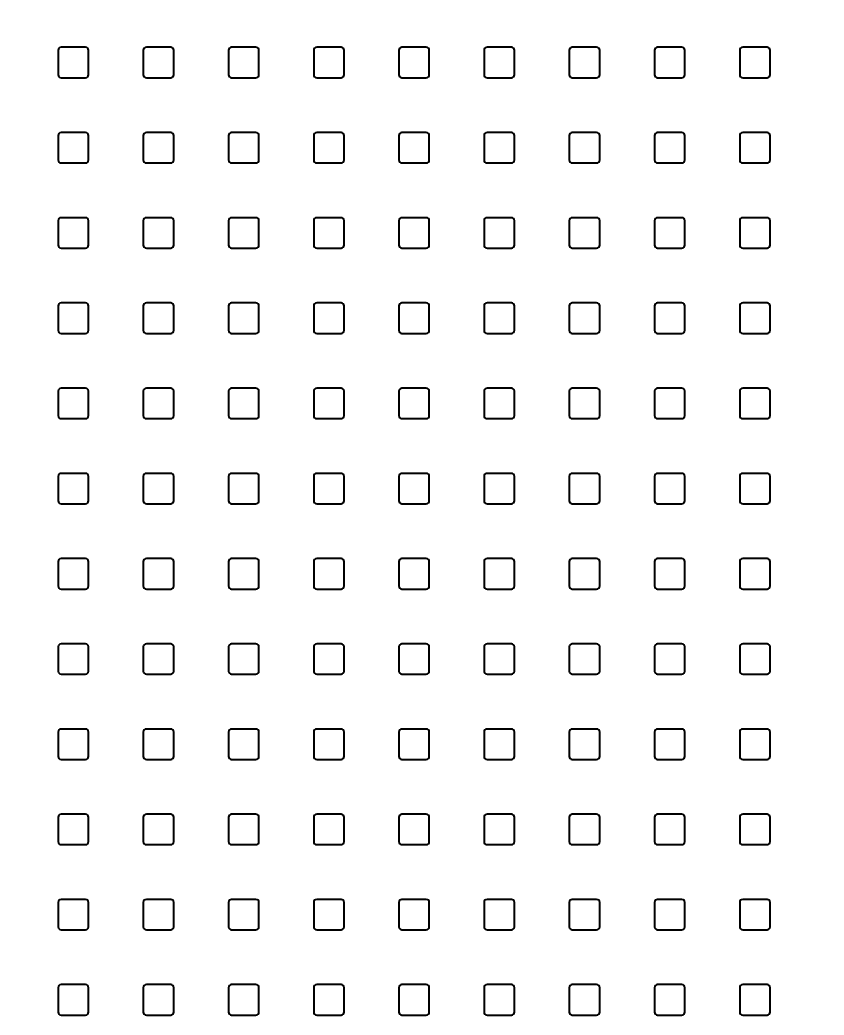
# Model space of a CAD drawing. Header units: millimetres. Extents: x -218071 to -203542, y 15363 to 51382.
# Drawn here: x -217693.41 to -217666.98, y 50566.78 to 50599.48 of the extents above; entities that cross this region are included whole.
import ezdxf

# ---------------------------------------------------------------- set-up
doc = ezdxf.new("R2010")
doc.units = ezdxf.units.MM
doc.header["$LTSCALE"] = 4
doc.layers.add('TPF-DIMENSIONS', color=3, linetype='Continuous')
doc.layers.add('TPF-EQUIPEMENT', color=7, linetype='Continuous')
doc.dimstyles.new('ISO-25', dxfattribs={"dimtxt": 2.5, "dimasz": 2, "dimexe": 1.25, "dimexo": 0.625, "dimtad": 1, "dimtxsty": 'Standard', "dimcen": -2.5, "dimclrt": 256, "dimadec": 0, "dimazin": 0, "dimtfac": 1, "dimtmove": 0, "dimatfit": 3, "dimfxl": 1, "dimarcsym": 0})

# ---------------------------------------------------------------- blocks, each defined once
blk = doc.blocks.new('*D679')
at = {"layer": 'Defpoints', "color": 0, "transparency": 16777216}
for p in [(-217865.951, 50663.318), (-217526.606, 50644.244), (-217865.951, 50576.031)]:
    blk.add_point(p, dxfattribs=at)
at = {"layer": 'TPF-DIMENSIONS', "color": 0, "lineweight": -2, "transparency": 16777216}
for p, q in [((-217865.951, 50576.656), (-217865.951, 50664.568)), ((-217526.606, 50644.869), (-217526.606, 50664.568)), ((-217528.606, 50663.318), (-217863.951, 50663.318))]:
    blk.add_line(p, q, dxfattribs=at)
at = {"layer": 'TPF-DIMENSIONS', "color": 0, "transparency": 16777216}
for points in [[(-217863.951, 50663.651), (-217863.951, 50662.984), (-217865.951, 50663.318)], [(-217528.606, 50663.651), (-217528.606, 50662.984), (-217526.606, 50663.318)]]:
    blk.add_solid(points, dxfattribs=at)
at = {"layer": 'TPF-DIMENSIONS', "transparency": 16777216, "insert": (-217696.279, 50665.193), "char_height": 2.5, "attachment_point": 5}
blk.add_mtext('339', dxfattribs=at)

msp = doc.modelspace()

# ---------------------------------------------------------------- linework, layer by layer
at = {"layer": 'TPF-EQUIPEMENT', "color": 7, "linetype": 'Continuous', "lineweight": 25, "transparency": 33554671}
for p, q in [((-217692.156, 50598.481), (-217692.156, 50597.681)), ((-217691.256, 50598.581), (-217692.056, 50598.581)), ((-217691.156, 50597.681), (-217691.156, 50598.481)), ((-217689.356, 50598.481), (-217689.356, 50597.681)), ((-217688.456, 50598.581), (-217689.256, 50598.581)), ((-217688.356, 50597.681), (-217688.356, 50598.481)), ((-217686.556, 50598.481), (-217686.556, 50597.681)), ((-217685.656, 50598.581), (-217686.456, 50598.581)), ((-217685.556, 50597.681), (-217685.556, 50598.481)), ((-217683.756, 50598.481), (-217683.756, 50597.681)), ((-217682.856, 50598.581), (-217683.656, 50598.581)), ((-217682.756, 50597.681), (-217682.756, 50598.481)), ((-217680.956, 50598.481), (-217680.956, 50597.681)), ((-217680.056, 50598.581), (-217680.856, 50598.581)), ((-217679.956, 50597.681), (-217679.956, 50598.481)), ((-217678.156, 50598.481), (-217678.156, 50597.681)), ((-217677.256, 50598.581), (-217678.056, 50598.581)), ((-217677.156, 50597.681), (-217677.156, 50598.481)), ((-217675.356, 50598.481), (-217675.356, 50597.681)), ((-217674.456, 50598.581), (-217675.256, 50598.581)), ((-217674.356, 50597.681), (-217674.356, 50598.481)), ((-217672.556, 50598.481), (-217672.556, 50597.681)), ((-217671.656, 50598.581), (-217672.456, 50598.581)), ((-217671.556, 50597.681), (-217671.556, 50598.481)), ((-217669.756, 50598.481), (-217669.756, 50597.681)), ((-217668.856, 50598.581), (-217669.656, 50598.581)), ((-217668.756, 50597.681), (-217668.756, 50598.481)), ((-217692.056, 50597.581), (-217691.256, 50597.581)), ((-217689.256, 50597.581), (-217688.456, 50597.581)), ((-217686.456, 50597.581), (-217685.656, 50597.581)), ((-217683.656, 50597.581), (-217682.856, 50597.581)), ((-217680.856, 50597.581), (-217680.056, 50597.581)), ((-217678.056, 50597.581), (-217677.256, 50597.581)), ((-217675.256, 50597.581), (-217674.456, 50597.581)), ((-217672.456, 50597.581), (-217671.656, 50597.581)), ((-217669.656, 50597.581), (-217668.856, 50597.581)), ((-217691.256, 50595.781), (-217692.056, 50595.781)), ((-217688.456, 50595.781), (-217689.256, 50595.781)), ((-217685.656, 50595.781), (-217686.456, 50595.781)), ((-217682.856, 50595.781), (-217683.656, 50595.781)), ((-217680.056, 50595.781), (-217680.856, 50595.781)), ((-217677.256, 50595.781), (-217678.056, 50595.781)), ((-217674.456, 50595.781), (-217675.256, 50595.781)), ((-217671.656, 50595.781), (-217672.456, 50595.781)), ((-217668.856, 50595.781), (-217669.656, 50595.781)), ((-217692.156, 50595.681), (-217692.156, 50594.881)), ((-217691.156, 50594.881), (-217691.156, 50595.681)), ((-217689.356, 50595.681), (-217689.356, 50594.881)), ((-217688.356, 50594.881), (-217688.356, 50595.681)), ((-217686.556, 50595.681), (-217686.556, 50594.881)), ((-217685.556, 50594.881), (-217685.556, 50595.681)), ((-217683.756, 50595.681), (-217683.756, 50594.881)), ((-217682.756, 50594.881), (-217682.756, 50595.681)), ((-217680.956, 50595.681), (-217680.956, 50594.881)), ((-217679.956, 50594.881), (-217679.956, 50595.681)), ((-217678.156, 50595.681), (-217678.156, 50594.881)), ((-217677.156, 50594.881), (-217677.156, 50595.681)), ((-217675.356, 50595.681), (-217675.356, 50594.881)), ((-217674.356, 50594.881), (-217674.356, 50595.681)), ((-217672.556, 50595.681), (-217672.556, 50594.881)), ((-217671.556, 50594.881), (-217671.556, 50595.681)), ((-217669.756, 50595.681), (-217669.756, 50594.881)), ((-217668.756, 50594.881), (-217668.756, 50595.681)), ((-217692.056, 50594.781), (-217691.256, 50594.781)), ((-217689.256, 50594.781), (-217688.456, 50594.781)), ((-217686.456, 50594.781), (-217685.656, 50594.781)), ((-217683.656, 50594.781), (-217682.856, 50594.781)), ((-217680.856, 50594.781), (-217680.056, 50594.781)), ((-217678.056, 50594.781), (-217677.256, 50594.781)), ((-217675.256, 50594.781), (-217674.456, 50594.781)), ((-217672.456, 50594.781), (-217671.656, 50594.781)), ((-217669.656, 50594.781), (-217668.856, 50594.781)), ((-217692.156, 50592.881), (-217692.156, 50592.081)), ((-217691.256, 50592.981), (-217692.056, 50592.981)), ((-217691.156, 50592.081), (-217691.156, 50592.881)), ((-217689.356, 50592.881), (-217689.356, 50592.081)), ((-217688.456, 50592.981), (-217689.256, 50592.981)), ((-217688.356, 50592.081), (-217688.356, 50592.881)), ((-217686.556, 50592.881), (-217686.556, 50592.081)), ((-217685.656, 50592.981), (-217686.456, 50592.981)), ((-217685.556, 50592.081), (-217685.556, 50592.881)), ((-217683.756, 50592.881), (-217683.756, 50592.081)), ((-217682.856, 50592.981), (-217683.656, 50592.981)), ((-217682.756, 50592.081), (-217682.756, 50592.881)), ((-217680.956, 50592.881), (-217680.956, 50592.081)), ((-217680.056, 50592.981), (-217680.856, 50592.981)), ((-217679.956, 50592.081), (-217679.956, 50592.881)), ((-217678.156, 50592.881), (-217678.156, 50592.081)), ((-217677.256, 50592.981), (-217678.056, 50592.981)), ((-217677.156, 50592.081), (-217677.156, 50592.881)), ((-217675.356, 50592.881), (-217675.356, 50592.081)), ((-217674.456, 50592.981), (-217675.256, 50592.981)), ((-217674.356, 50592.081), (-217674.356, 50592.881)), ((-217672.556, 50592.881), (-217672.556, 50592.081)), ((-217671.656, 50592.981), (-217672.456, 50592.981)), ((-217671.556, 50592.081), (-217671.556, 50592.881)), ((-217669.756, 50592.881), (-217669.756, 50592.081)), ((-217668.856, 50592.981), (-217669.656, 50592.981)), ((-217668.756, 50592.081), (-217668.756, 50592.881)), ((-217692.056, 50591.981), (-217691.256, 50591.981)), ((-217689.256, 50591.981), (-217688.456, 50591.981)), ((-217686.456, 50591.981), (-217685.656, 50591.981)), ((-217683.656, 50591.981), (-217682.856, 50591.981)), ((-217680.856, 50591.981), (-217680.056, 50591.981)), ((-217678.056, 50591.981), (-217677.256, 50591.981)), ((-217675.256, 50591.981), (-217674.456, 50591.981)), ((-217672.456, 50591.981), (-217671.656, 50591.981)), ((-217669.656, 50591.981), (-217668.856, 50591.981)), ((-217691.256, 50590.181), (-217692.056, 50590.181)), ((-217688.456, 50590.181), (-217689.256, 50590.181)), ((-217685.656, 50590.181), (-217686.456, 50590.181)), ((-217682.856, 50590.181), (-217683.656, 50590.181)), ((-217680.056, 50590.181), (-217680.856, 50590.181)), ((-217677.256, 50590.181), (-217678.056, 50590.181)), ((-217674.456, 50590.181), (-217675.256, 50590.181)), ((-217671.656, 50590.181), (-217672.456, 50590.181)), ((-217668.856, 50590.181), (-217669.656, 50590.181)), ((-217692.156, 50590.081), (-217692.156, 50589.281)), ((-217691.156, 50589.281), (-217691.156, 50590.081)), ((-217689.356, 50590.081), (-217689.356, 50589.281)), ((-217688.356, 50589.281), (-217688.356, 50590.081)), ((-217686.556, 50590.081), (-217686.556, 50589.281)), ((-217685.556, 50589.281), (-217685.556, 50590.081)), ((-217683.756, 50590.081), (-217683.756, 50589.281)), ((-217682.756, 50589.281), (-217682.756, 50590.081)), ((-217680.956, 50590.081), (-217680.956, 50589.281)), ((-217679.956, 50589.281), (-217679.956, 50590.081)), ((-217678.156, 50590.081), (-217678.156, 50589.281)), ((-217677.156, 50589.281), (-217677.156, 50590.081)), ((-217675.356, 50590.081), (-217675.356, 50589.281)), ((-217674.356, 50589.281), (-217674.356, 50590.081)), ((-217672.556, 50590.081), (-217672.556, 50589.281)), ((-217671.556, 50589.281), (-217671.556, 50590.081)), ((-217669.756, 50590.081), (-217669.756, 50589.281)), ((-217668.756, 50589.281), (-217668.756, 50590.081)), ((-217692.056, 50589.181), (-217691.256, 50589.181)), ((-217689.256, 50589.181), (-217688.456, 50589.181)), ((-217686.456, 50589.181), (-217685.656, 50589.181)), ((-217683.656, 50589.181), (-217682.856, 50589.181)), ((-217680.856, 50589.181), (-217680.056, 50589.181)), ((-217678.056, 50589.181), (-217677.256, 50589.181)), ((-217675.256, 50589.181), (-217674.456, 50589.181)), ((-217672.456, 50589.181), (-217671.656, 50589.181)), ((-217669.656, 50589.181), (-217668.856, 50589.181)), ((-217692.156, 50587.281), (-217692.156, 50586.481)), ((-217691.256, 50587.381), (-217692.056, 50587.381)), ((-217691.156, 50586.481), (-217691.156, 50587.281)), ((-217689.356, 50587.281), (-217689.356, 50586.481)), ((-217688.456, 50587.381), (-217689.256, 50587.381)), ((-217688.356, 50586.481), (-217688.356, 50587.281)), ((-217686.556, 50587.281), (-217686.556, 50586.481)), ((-217685.656, 50587.381), (-217686.456, 50587.381)), ((-217685.556, 50586.481), (-217685.556, 50587.281)), ((-217683.756, 50587.281), (-217683.756, 50586.481)), ((-217682.856, 50587.381), (-217683.656, 50587.381)), ((-217682.756, 50586.481), (-217682.756, 50587.281)), ((-217680.956, 50587.281), (-217680.956, 50586.481)), ((-217680.056, 50587.381), (-217680.856, 50587.381)), ((-217679.956, 50586.481), (-217679.956, 50587.281)), ((-217678.156, 50587.281), (-217678.156, 50586.481)), ((-217677.256, 50587.381), (-217678.056, 50587.381)), ((-217677.156, 50586.481), (-217677.156, 50587.281)), ((-217675.356, 50587.281), (-217675.356, 50586.481)), ((-217674.456, 50587.381), (-217675.256, 50587.381)), ((-217674.356, 50586.481), (-217674.356, 50587.281)), ((-217672.556, 50587.281), (-217672.556, 50586.481)), ((-217671.656, 50587.381), (-217672.456, 50587.381)), ((-217671.556, 50586.481), (-217671.556, 50587.281)), ((-217669.756, 50587.281), (-217669.756, 50586.481)), ((-217668.856, 50587.381), (-217669.656, 50587.381)), ((-217668.756, 50586.481), (-217668.756, 50587.281)), ((-217692.056, 50586.381), (-217691.256, 50586.381)), ((-217689.256, 50586.381), (-217688.456, 50586.381)), ((-217686.456, 50586.381), (-217685.656, 50586.381)), ((-217683.656, 50586.381), (-217682.856, 50586.381)), ((-217680.856, 50586.381), (-217680.056, 50586.381)), ((-217678.056, 50586.381), (-217677.256, 50586.381)), ((-217675.256, 50586.381), (-217674.456, 50586.381)), ((-217672.456, 50586.381), (-217671.656, 50586.381)), ((-217669.656, 50586.381), (-217668.856, 50586.381)), ((-217692.156, 50584.481), (-217692.156, 50583.681)), ((-217691.256, 50584.581), (-217692.056, 50584.581)), ((-217691.156, 50583.681), (-217691.156, 50584.481)), ((-217689.356, 50584.481), (-217689.356, 50583.681)), ((-217688.456, 50584.581), (-217689.256, 50584.581)), ((-217688.356, 50583.681), (-217688.356, 50584.481)), ((-217686.556, 50584.481), (-217686.556, 50583.681)), ((-217685.656, 50584.581), (-217686.456, 50584.581)), ((-217685.556, 50583.681), (-217685.556, 50584.481)), ((-217683.756, 50584.481), (-217683.756, 50583.681)), ((-217682.856, 50584.581), (-217683.656, 50584.581)), ((-217682.756, 50583.681), (-217682.756, 50584.481)), ((-217680.956, 50584.481), (-217680.956, 50583.681)), ((-217680.056, 50584.581), (-217680.856, 50584.581)), ((-217679.956, 50583.681), (-217679.956, 50584.481)), ((-217678.156, 50584.481), (-217678.156, 50583.681)), ((-217677.256, 50584.581), (-217678.056, 50584.581)), ((-217677.156, 50583.681), (-217677.156, 50584.481)), ((-217675.356, 50584.481), (-217675.356, 50583.681)), ((-217674.456, 50584.581), (-217675.256, 50584.581)), ((-217674.356, 50583.681), (-217674.356, 50584.481)), ((-217672.556, 50584.481), (-217672.556, 50583.681)), ((-217671.656, 50584.581), (-217672.456, 50584.581)), ((-217671.556, 50583.681), (-217671.556, 50584.481)), ((-217669.756, 50584.481), (-217669.756, 50583.681)), ((-217668.856, 50584.581), (-217669.656, 50584.581)), ((-217668.756, 50583.681), (-217668.756, 50584.481)), ((-217692.056, 50583.581), (-217691.256, 50583.581)), ((-217689.256, 50583.581), (-217688.456, 50583.581)), ((-217686.456, 50583.581), (-217685.656, 50583.581)), ((-217683.656, 50583.581), (-217682.856, 50583.581)), ((-217680.856, 50583.581), (-217680.056, 50583.581)), ((-217678.056, 50583.581), (-217677.256, 50583.581)), ((-217675.256, 50583.581), (-217674.456, 50583.581)), ((-217672.456, 50583.581), (-217671.656, 50583.581)), ((-217669.656, 50583.581), (-217668.856, 50583.581)), ((-217692.156, 50581.681), (-217692.156, 50580.881)), ((-217691.256, 50581.781), (-217692.056, 50581.781)), ((-217691.156, 50580.881), (-217691.156, 50581.681)), ((-217689.356, 50581.681), (-217689.356, 50580.881)), ((-217688.456, 50581.781), (-217689.256, 50581.781)), ((-217688.356, 50580.881), (-217688.356, 50581.681)), ((-217686.556, 50581.681), (-217686.556, 50580.881)), ((-217685.656, 50581.781), (-217686.456, 50581.781)), ((-217685.556, 50580.881), (-217685.556, 50581.681)), ((-217683.756, 50581.681), (-217683.756, 50580.881)), ((-217682.856, 50581.781), (-217683.656, 50581.781)), ((-217682.756, 50580.881), (-217682.756, 50581.681)), ((-217680.956, 50581.681), (-217680.956, 50580.881)), ((-217680.056, 50581.781), (-217680.856, 50581.781)), ((-217679.956, 50580.881), (-217679.956, 50581.681)), ((-217678.156, 50581.681), (-217678.156, 50580.881)), ((-217677.256, 50581.781), (-217678.056, 50581.781)), ((-217677.156, 50580.881), (-217677.156, 50581.681)), ((-217675.356, 50581.681), (-217675.356, 50580.881)), ((-217674.456, 50581.781), (-217675.256, 50581.781)), ((-217674.356, 50580.881), (-217674.356, 50581.681)), ((-217672.556, 50581.681), (-217672.556, 50580.881)), ((-217671.656, 50581.781), (-217672.456, 50581.781)), ((-217671.556, 50580.881), (-217671.556, 50581.681)), ((-217669.756, 50581.681), (-217669.756, 50580.881)), ((-217668.856, 50581.781), (-217669.656, 50581.781)), ((-217668.756, 50580.881), (-217668.756, 50581.681)), ((-217692.056, 50580.781), (-217691.256, 50580.781)), ((-217689.256, 50580.781), (-217688.456, 50580.781)), ((-217686.456, 50580.781), (-217685.656, 50580.781)), ((-217683.656, 50580.781), (-217682.856, 50580.781)), ((-217680.856, 50580.781), (-217680.056, 50580.781)), ((-217678.056, 50580.781), (-217677.256, 50580.781)), ((-217675.256, 50580.781), (-217674.456, 50580.781)), ((-217672.456, 50580.781), (-217671.656, 50580.781)), ((-217669.656, 50580.781), (-217668.856, 50580.781)), ((-217692.156, 50578.881), (-217692.156, 50578.081)), ((-217691.256, 50578.981), (-217692.056, 50578.981)), ((-217691.156, 50578.081), (-217691.156, 50578.881)), ((-217689.356, 50578.881), (-217689.356, 50578.081)), ((-217688.456, 50578.981), (-217689.256, 50578.981)), ((-217688.356, 50578.081), (-217688.356, 50578.881)), ((-217686.556, 50578.881), (-217686.556, 50578.081)), ((-217685.656, 50578.981), (-217686.456, 50578.981)), ((-217685.556, 50578.081), (-217685.556, 50578.881)), ((-217683.756, 50578.881), (-217683.756, 50578.081)), ((-217682.856, 50578.981), (-217683.656, 50578.981)), ((-217682.756, 50578.081), (-217682.756, 50578.881)), ((-217680.956, 50578.881), (-217680.956, 50578.081)), ((-217680.056, 50578.981), (-217680.856, 50578.981)), ((-217679.956, 50578.081), (-217679.956, 50578.881)), ((-217678.156, 50578.881), (-217678.156, 50578.081)), ((-217677.256, 50578.981), (-217678.056, 50578.981)), ((-217677.156, 50578.081), (-217677.156, 50578.881)), ((-217675.356, 50578.881), (-217675.356, 50578.081)), ((-217674.456, 50578.981), (-217675.256, 50578.981)), ((-217674.356, 50578.081), (-217674.356, 50578.881)), ((-217672.556, 50578.881), (-217672.556, 50578.081)), ((-217671.656, 50578.981), (-217672.456, 50578.981)), ((-217671.556, 50578.081), (-217671.556, 50578.881)), ((-217669.756, 50578.881), (-217669.756, 50578.081)), ((-217668.856, 50578.981), (-217669.656, 50578.981)), ((-217668.756, 50578.081), (-217668.756, 50578.881)), ((-217692.056, 50577.981), (-217691.256, 50577.981)), ((-217689.256, 50577.981), (-217688.456, 50577.981)), ((-217686.456, 50577.981), (-217685.656, 50577.981)), ((-217683.656, 50577.981), (-217682.856, 50577.981)), ((-217680.856, 50577.981), (-217680.056, 50577.981)), ((-217678.056, 50577.981), (-217677.256, 50577.981)), ((-217675.256, 50577.981), (-217674.456, 50577.981)), ((-217672.456, 50577.981), (-217671.656, 50577.981)), ((-217669.656, 50577.981), (-217668.856, 50577.981)), ((-217691.256, 50576.181), (-217692.056, 50576.181)), ((-217688.456, 50576.181), (-217689.256, 50576.181)), ((-217685.656, 50576.181), (-217686.456, 50576.181)), ((-217682.856, 50576.181), (-217683.656, 50576.181)), ((-217680.056, 50576.181), (-217680.856, 50576.181)), ((-217677.256, 50576.181), (-217678.056, 50576.181)), ((-217674.456, 50576.181), (-217675.256, 50576.181)), ((-217671.656, 50576.181), (-217672.456, 50576.181)), ((-217668.856, 50576.181), (-217669.656, 50576.181)), ((-217692.156, 50576.081), (-217692.156, 50575.281)), ((-217691.156, 50575.281), (-217691.156, 50576.081)), ((-217689.356, 50576.081), (-217689.356, 50575.281)), ((-217688.356, 50575.281), (-217688.356, 50576.081)), ((-217686.556, 50576.081), (-217686.556, 50575.281)), ((-217685.556, 50575.281), (-217685.556, 50576.081)), ((-217683.756, 50576.081), (-217683.756, 50575.281)), ((-217682.756, 50575.281), (-217682.756, 50576.081)), ((-217680.956, 50576.081), (-217680.956, 50575.281)), ((-217679.956, 50575.281), (-217679.956, 50576.081)), ((-217678.156, 50576.081), (-217678.156, 50575.281)), ((-217677.156, 50575.281), (-217677.156, 50576.081)), ((-217675.356, 50576.081), (-217675.356, 50575.281)), ((-217674.356, 50575.281), (-217674.356, 50576.081)), ((-217672.556, 50576.081), (-217672.556, 50575.281)), ((-217671.556, 50575.281), (-217671.556, 50576.081)), ((-217669.756, 50576.081), (-217669.756, 50575.281)), ((-217668.756, 50575.281), (-217668.756, 50576.081)), ((-217692.056, 50575.181), (-217691.256, 50575.181)), ((-217689.256, 50575.181), (-217688.456, 50575.181)), ((-217686.456, 50575.181), (-217685.656, 50575.181)), ((-217683.656, 50575.181), (-217682.856, 50575.181)), ((-217680.856, 50575.181), (-217680.056, 50575.181)), ((-217678.056, 50575.181), (-217677.256, 50575.181)), ((-217675.256, 50575.181), (-217674.456, 50575.181)), ((-217672.456, 50575.181), (-217671.656, 50575.181)), ((-217669.656, 50575.181), (-217668.856, 50575.181)), ((-217692.156, 50573.281), (-217692.156, 50572.481)), ((-217691.256, 50573.381), (-217692.056, 50573.381)), ((-217691.156, 50572.481), (-217691.156, 50573.281)), ((-217689.356, 50573.281), (-217689.356, 50572.481)), ((-217688.456, 50573.381), (-217689.256, 50573.381)), ((-217688.356, 50572.481), (-217688.356, 50573.281)), ((-217686.556, 50573.281), (-217686.556, 50572.481)), ((-217685.656, 50573.381), (-217686.456, 50573.381)), ((-217685.556, 50572.481), (-217685.556, 50573.281)), ((-217683.756, 50573.281), (-217683.756, 50572.481)), ((-217682.856, 50573.381), (-217683.656, 50573.381)), ((-217682.756, 50572.481), (-217682.756, 50573.281)), ((-217680.956, 50573.281), (-217680.956, 50572.481)), ((-217680.056, 50573.381), (-217680.856, 50573.381)), ((-217679.956, 50572.481), (-217679.956, 50573.281)), ((-217678.156, 50573.281), (-217678.156, 50572.481)), ((-217677.256, 50573.381), (-217678.056, 50573.381)), ((-217677.156, 50572.481), (-217677.156, 50573.281)), ((-217675.356, 50573.281), (-217675.356, 50572.481)), ((-217674.456, 50573.381), (-217675.256, 50573.381)), ((-217674.356, 50572.481), (-217674.356, 50573.281)), ((-217672.556, 50573.281), (-217672.556, 50572.481)), ((-217671.656, 50573.381), (-217672.456, 50573.381)), ((-217671.556, 50572.481), (-217671.556, 50573.281)), ((-217669.756, 50573.281), (-217669.756, 50572.481)), ((-217668.856, 50573.381), (-217669.656, 50573.381)), ((-217668.756, 50572.481), (-217668.756, 50573.281)), ((-217692.056, 50572.381), (-217691.256, 50572.381)), ((-217689.256, 50572.381), (-217688.456, 50572.381)), ((-217686.456, 50572.381), (-217685.656, 50572.381)), ((-217683.656, 50572.381), (-217682.856, 50572.381)), ((-217680.856, 50572.381), (-217680.056, 50572.381)), ((-217678.056, 50572.381), (-217677.256, 50572.381)), ((-217675.256, 50572.381), (-217674.456, 50572.381)), ((-217672.456, 50572.381), (-217671.656, 50572.381)), ((-217669.656, 50572.381), (-217668.856, 50572.381)), ((-217691.256, 50570.581), (-217692.056, 50570.581)), ((-217688.456, 50570.581), (-217689.256, 50570.581)), ((-217685.656, 50570.581), (-217686.456, 50570.581)), ((-217682.856, 50570.581), (-217683.656, 50570.581)), ((-217680.056, 50570.581), (-217680.856, 50570.581)), ((-217677.256, 50570.581), (-217678.056, 50570.581)), ((-217674.456, 50570.581), (-217675.256, 50570.581)), ((-217671.656, 50570.581), (-217672.456, 50570.581)), ((-217668.856, 50570.581), (-217669.656, 50570.581)), ((-217692.156, 50570.481), (-217692.156, 50569.681)), ((-217691.156, 50569.681), (-217691.156, 50570.481)), ((-217689.356, 50570.481), (-217689.356, 50569.681)), ((-217688.356, 50569.681), (-217688.356, 50570.481)), ((-217686.556, 50570.481), (-217686.556, 50569.681)), ((-217685.556, 50569.681), (-217685.556, 50570.481)), ((-217683.756, 50570.481), (-217683.756, 50569.681)), ((-217682.756, 50569.681), (-217682.756, 50570.481)), ((-217680.956, 50570.481), (-217680.956, 50569.681)), ((-217679.956, 50569.681), (-217679.956, 50570.481)), ((-217678.156, 50570.481), (-217678.156, 50569.681)), ((-217677.156, 50569.681), (-217677.156, 50570.481)), ((-217675.356, 50570.481), (-217675.356, 50569.681)), ((-217674.356, 50569.681), (-217674.356, 50570.481)), ((-217672.556, 50570.481), (-217672.556, 50569.681)), ((-217671.556, 50569.681), (-217671.556, 50570.481)), ((-217669.756, 50570.481), (-217669.756, 50569.681)), ((-217668.756, 50569.681), (-217668.756, 50570.481)), ((-217692.056, 50569.581), (-217691.256, 50569.581)), ((-217689.256, 50569.581), (-217688.456, 50569.581)), ((-217686.456, 50569.581), (-217685.656, 50569.581)), ((-217683.656, 50569.581), (-217682.856, 50569.581)), ((-217680.856, 50569.581), (-217680.056, 50569.581)), ((-217678.056, 50569.581), (-217677.256, 50569.581)), ((-217675.256, 50569.581), (-217674.456, 50569.581)), ((-217672.456, 50569.581), (-217671.656, 50569.581)), ((-217669.656, 50569.581), (-217668.856, 50569.581)), ((-217692.156, 50567.681), (-217692.156, 50566.881)), ((-217691.256, 50567.781), (-217692.056, 50567.781)), ((-217691.156, 50566.881), (-217691.156, 50567.681)), ((-217689.356, 50567.681), (-217689.356, 50566.881)), ((-217688.456, 50567.781), (-217689.256, 50567.781)), ((-217688.356, 50566.881), (-217688.356, 50567.681)), ((-217686.556, 50567.681), (-217686.556, 50566.881)), ((-217685.656, 50567.781), (-217686.456, 50567.781)), ((-217685.556, 50566.881), (-217685.556, 50567.681)), ((-217683.756, 50567.681), (-217683.756, 50566.881)), ((-217682.856, 50567.781), (-217683.656, 50567.781)), ((-217682.756, 50566.881), (-217682.756, 50567.681)), ((-217680.956, 50567.681), (-217680.956, 50566.881)), ((-217680.056, 50567.781), (-217680.856, 50567.781)), ((-217679.956, 50566.881), (-217679.956, 50567.681)), ((-217678.156, 50567.681), (-217678.156, 50566.881)), ((-217677.256, 50567.781), (-217678.056, 50567.781)), ((-217677.156, 50566.881), (-217677.156, 50567.681)), ((-217675.356, 50567.681), (-217675.356, 50566.881)), ((-217674.456, 50567.781), (-217675.256, 50567.781)), ((-217674.356, 50566.881), (-217674.356, 50567.681)), ((-217672.556, 50567.681), (-217672.556, 50566.881)), ((-217671.656, 50567.781), (-217672.456, 50567.781)), ((-217671.556, 50566.881), (-217671.556, 50567.681)), ((-217669.756, 50567.681), (-217669.756, 50566.881)), ((-217668.856, 50567.781), (-217669.656, 50567.781)), ((-217668.756, 50566.881), (-217668.756, 50567.681)), ((-217692.056, 50566.781), (-217691.256, 50566.781)), ((-217689.256, 50566.781), (-217688.456, 50566.781)), ((-217686.456, 50566.781), (-217685.656, 50566.781)), ((-217683.656, 50566.781), (-217682.856, 50566.781)), ((-217680.856, 50566.781), (-217680.056, 50566.781)), ((-217678.056, 50566.781), (-217677.256, 50566.781)), ((-217675.256, 50566.781), (-217674.456, 50566.781)), ((-217672.456, 50566.781), (-217671.656, 50566.781)), ((-217669.656, 50566.781), (-217668.856, 50566.781))]:
    msp.add_line(p, q, dxfattribs=at)
for centre, start, end in [((-217692.056, 50598.481), 90, 180), ((-217691.256, 50598.481), 0, 90), ((-217689.256, 50598.481), 90, 180), ((-217688.456, 50598.481), 0, 90), ((-217686.456, 50598.481), 90, 180), ((-217685.656, 50598.481), 0, 90), ((-217683.656, 50598.481), 90, 180), ((-217682.856, 50598.481), 0, 90), ((-217680.856, 50598.481), 90, 180), ((-217680.056, 50598.481), 0, 90), ((-217678.056, 50598.481), 90, 180), ((-217677.256, 50598.481), 0, 90), ((-217675.256, 50598.481), 90, 180), ((-217674.456, 50598.481), 0, 90), ((-217672.456, 50598.481), 90, 180), ((-217671.656, 50598.481), 0, 90), ((-217669.656, 50598.481), 90, 180), ((-217668.856, 50598.481), 0, 90), ((-217692.056, 50597.681), 180, 270), ((-217691.256, 50597.681), 270, 0), ((-217689.256, 50597.681), 180, 270), ((-217688.456, 50597.681), 270, 0), ((-217686.456, 50597.681), 180, 270), ((-217685.656, 50597.681), 270, 0), ((-217683.656, 50597.681), 180, 270), ((-217682.856, 50597.681), 270, 0), ((-217680.856, 50597.681), 180, 270), ((-217680.056, 50597.681), 270, 0), ((-217678.056, 50597.681), 180, 270), ((-217677.256, 50597.681), 270, 0), ((-217675.256, 50597.681), 180, 270), ((-217674.456, 50597.681), 270, 0), ((-217672.456, 50597.681), 180, 270), ((-217671.656, 50597.681), 270, 0), ((-217669.656, 50597.681), 180, 270), ((-217668.856, 50597.681), 270, 0), ((-217692.056, 50595.681), 90, 180), ((-217691.256, 50595.681), 0, 90), ((-217689.256, 50595.681), 90, 180), ((-217688.456, 50595.681), 0, 90), ((-217686.456, 50595.681), 90, 180), ((-217685.656, 50595.681), 0, 90), ((-217683.656, 50595.681), 90, 180), ((-217682.856, 50595.681), 0, 90), ((-217680.856, 50595.681), 90, 180), ((-217680.056, 50595.681), 0, 90), ((-217678.056, 50595.681), 90, 180), ((-217677.256, 50595.681), 0, 90), ((-217675.256, 50595.681), 90, 180), ((-217674.456, 50595.681), 0, 90), ((-217672.456, 50595.681), 90, 180), ((-217671.656, 50595.681), 0, 90), ((-217669.656, 50595.681), 90, 180), ((-217668.856, 50595.681), 0, 90), ((-217692.056, 50594.881), 180, 270), ((-217691.256, 50594.881), 270, 0), ((-217689.256, 50594.881), 180, 270), ((-217688.456, 50594.881), 270, 0), ((-217686.456, 50594.881), 180, 270), ((-217685.656, 50594.881), 270, 0), ((-217683.656, 50594.881), 180, 270), ((-217682.856, 50594.881), 270, 0), ((-217680.856, 50594.881), 180, 270), ((-217680.056, 50594.881), 270, 0), ((-217678.056, 50594.881), 180, 270), ((-217677.256, 50594.881), 270, 0), ((-217675.256, 50594.881), 180, 270), ((-217674.456, 50594.881), 270, 0), ((-217672.456, 50594.881), 180, 270), ((-217671.656, 50594.881), 270, 0), ((-217669.656, 50594.881), 180, 270), ((-217668.856, 50594.881), 270, 0), ((-217692.056, 50592.881), 90, 180), ((-217691.256, 50592.881), 0, 90), ((-217689.256, 50592.881), 90, 180), ((-217688.456, 50592.881), 0, 90), ((-217686.456, 50592.881), 90, 180), ((-217685.656, 50592.881), 0, 90), ((-217683.656, 50592.881), 90, 180), ((-217682.856, 50592.881), 0, 90), ((-217680.856, 50592.881), 90, 180), ((-217680.056, 50592.881), 0, 90), ((-217678.056, 50592.881), 90, 180), ((-217677.256, 50592.881), 0, 90), ((-217675.256, 50592.881), 90, 180), ((-217674.456, 50592.881), 0, 90), ((-217672.456, 50592.881), 90, 180), ((-217671.656, 50592.881), 0, 90), ((-217669.656, 50592.881), 90, 180), ((-217668.856, 50592.881), 0, 90), ((-217692.056, 50592.081), 180, 270), ((-217691.256, 50592.081), 270, 0), ((-217689.256, 50592.081), 180, 270), ((-217688.456, 50592.081), 270, 0), ((-217686.456, 50592.081), 180, 270), ((-217685.656, 50592.081), 270, 0), ((-217683.656, 50592.081), 180, 270), ((-217682.856, 50592.081), 270, 0), ((-217680.856, 50592.081), 180, 270), ((-217680.056, 50592.081), 270, 0), ((-217678.056, 50592.081), 180, 270), ((-217677.256, 50592.081), 270, 0), ((-217675.256, 50592.081), 180, 270), ((-217674.456, 50592.081), 270, 0), ((-217672.456, 50592.081), 180, 270), ((-217671.656, 50592.081), 270, 0), ((-217669.656, 50592.081), 180, 270), ((-217668.856, 50592.081), 270, 0), ((-217692.056, 50590.081), 90, 180), ((-217691.256, 50590.081), 0, 90), ((-217689.256, 50590.081), 90, 180), ((-217688.456, 50590.081), 0, 90), ((-217686.456, 50590.081), 90, 180), ((-217685.656, 50590.081), 0, 90), ((-217683.656, 50590.081), 90, 180), ((-217682.856, 50590.081), 0, 90), ((-217680.856, 50590.081), 90, 180), ((-217680.056, 50590.081), 0, 90), ((-217678.056, 50590.081), 90, 180), ((-217677.256, 50590.081), 0, 90), ((-217675.256, 50590.081), 90, 180), ((-217674.456, 50590.081), 0, 90), ((-217672.456, 50590.081), 90, 180), ((-217671.656, 50590.081), 0, 90), ((-217669.656, 50590.081), 90, 180), ((-217668.856, 50590.081), 0, 90), ((-217692.056, 50589.281), 180, 270), ((-217691.256, 50589.281), 270, 0), ((-217689.256, 50589.281), 180, 270), ((-217688.456, 50589.281), 270, 0), ((-217686.456, 50589.281), 180, 270), ((-217685.656, 50589.281), 270, 0), ((-217683.656, 50589.281), 180, 270), ((-217682.856, 50589.281), 270, 0), ((-217680.856, 50589.281), 180, 270), ((-217680.056, 50589.281), 270, 0), ((-217678.056, 50589.281), 180, 270), ((-217677.256, 50589.281), 270, 0), ((-217675.256, 50589.281), 180, 270), ((-217674.456, 50589.281), 270, 0), ((-217672.456, 50589.281), 180, 270), ((-217671.656, 50589.281), 270, 0), ((-217669.656, 50589.281), 180, 270), ((-217668.856, 50589.281), 270, 0), ((-217692.056, 50587.281), 90, 180), ((-217691.256, 50587.281), 0, 90), ((-217689.256, 50587.281), 90, 180), ((-217688.456, 50587.281), 0, 90), ((-217686.456, 50587.281), 90, 180), ((-217685.656, 50587.281), 0, 90), ((-217683.656, 50587.281), 90, 180), ((-217682.856, 50587.281), 0, 90), ((-217680.856, 50587.281), 90, 180), ((-217680.056, 50587.281), 0, 90), ((-217678.056, 50587.281), 90, 180), ((-217677.256, 50587.281), 0, 90), ((-217675.256, 50587.281), 90, 180), ((-217674.456, 50587.281), 0, 90), ((-217672.456, 50587.281), 90, 180), ((-217671.656, 50587.281), 0, 90), ((-217669.656, 50587.281), 90, 180), ((-217668.856, 50587.281), 0, 90), ((-217692.056, 50586.481), 180, 270), ((-217691.256, 50586.481), 270, 0), ((-217689.256, 50586.481), 180, 270), ((-217688.456, 50586.481), 270, 0), ((-217686.456, 50586.481), 180, 270), ((-217685.656, 50586.481), 270, 0), ((-217683.656, 50586.481), 180, 270), ((-217682.856, 50586.481), 270, 0), ((-217680.856, 50586.481), 180, 270), ((-217680.056, 50586.481), 270, 0), ((-217678.056, 50586.481), 180, 270), ((-217677.256, 50586.481), 270, 0), ((-217675.256, 50586.481), 180, 270), ((-217674.456, 50586.481), 270, 0), ((-217672.456, 50586.481), 180, 270), ((-217671.656, 50586.481), 270, 0), ((-217669.656, 50586.481), 180, 270), ((-217668.856, 50586.481), 270, 0), ((-217692.056, 50584.481), 90, 180), ((-217691.256, 50584.481), 0, 90), ((-217689.256, 50584.481), 90, 180), ((-217688.456, 50584.481), 0, 90), ((-217686.456, 50584.481), 90, 180), ((-217685.656, 50584.481), 0, 90), ((-217683.656, 50584.481), 90, 180), ((-217682.856, 50584.481), 0, 90), ((-217680.856, 50584.481), 90, 180), ((-217680.056, 50584.481), 0, 90), ((-217678.056, 50584.481), 90, 180), ((-217677.256, 50584.481), 0, 90), ((-217675.256, 50584.481), 90, 180), ((-217674.456, 50584.481), 0, 90), ((-217672.456, 50584.481), 90, 180), ((-217671.656, 50584.481), 0, 90), ((-217669.656, 50584.481), 90, 180), ((-217668.856, 50584.481), 0, 90), ((-217692.056, 50583.681), 180, 270), ((-217691.256, 50583.681), 270, 0), ((-217689.256, 50583.681), 180, 270), ((-217688.456, 50583.681), 270, 0), ((-217686.456, 50583.681), 180, 270), ((-217685.656, 50583.681), 270, 0), ((-217683.656, 50583.681), 180, 270), ((-217682.856, 50583.681), 270, 0), ((-217680.856, 50583.681), 180, 270), ((-217680.056, 50583.681), 270, 0), ((-217678.056, 50583.681), 180, 270), ((-217677.256, 50583.681), 270, 0), ((-217675.256, 50583.681), 180, 270), ((-217674.456, 50583.681), 270, 0), ((-217672.456, 50583.681), 180, 270), ((-217671.656, 50583.681), 270, 0), ((-217669.656, 50583.681), 180, 270), ((-217668.856, 50583.681), 270, 0), ((-217692.056, 50581.681), 90, 180), ((-217691.256, 50581.681), 0, 90), ((-217689.256, 50581.681), 90, 180), ((-217688.456, 50581.681), 0, 90), ((-217686.456, 50581.681), 90, 180), ((-217685.656, 50581.681), 0, 90), ((-217683.656, 50581.681), 90, 180), ((-217682.856, 50581.681), 0, 90), ((-217680.856, 50581.681), 90, 180), ((-217680.056, 50581.681), 0, 90), ((-217678.056, 50581.681), 90, 180), ((-217677.256, 50581.681), 0, 90), ((-217675.256, 50581.681), 90, 180), ((-217674.456, 50581.681), 0, 90), ((-217672.456, 50581.681), 90, 180), ((-217671.656, 50581.681), 0, 90), ((-217669.656, 50581.681), 90, 180), ((-217668.856, 50581.681), 0, 90), ((-217692.056, 50580.881), 180, 270), ((-217691.256, 50580.881), 270, 0), ((-217689.256, 50580.881), 180, 270), ((-217688.456, 50580.881), 270, 0), ((-217686.456, 50580.881), 180, 270), ((-217685.656, 50580.881), 270, 0), ((-217683.656, 50580.881), 180, 270), ((-217682.856, 50580.881), 270, 0), ((-217680.856, 50580.881), 180, 270), ((-217680.056, 50580.881), 270, 0), ((-217678.056, 50580.881), 180, 270), ((-217677.256, 50580.881), 270, 0), ((-217675.256, 50580.881), 180, 270), ((-217674.456, 50580.881), 270, 0), ((-217672.456, 50580.881), 180, 270), ((-217671.656, 50580.881), 270, 0), ((-217669.656, 50580.881), 180, 270), ((-217668.856, 50580.881), 270, 0), ((-217692.056, 50578.881), 90, 180), ((-217691.256, 50578.881), 0, 90), ((-217689.256, 50578.881), 90, 180), ((-217688.456, 50578.881), 0, 90), ((-217686.456, 50578.881), 90, 180), ((-217685.656, 50578.881), 0, 90), ((-217683.656, 50578.881), 90, 180), ((-217682.856, 50578.881), 0, 90), ((-217680.856, 50578.881), 90, 180), ((-217680.056, 50578.881), 0, 90), ((-217678.056, 50578.881), 90, 180), ((-217677.256, 50578.881), 0, 90), ((-217675.256, 50578.881), 90, 180), ((-217674.456, 50578.881), 0, 90), ((-217672.456, 50578.881), 90, 180), ((-217671.656, 50578.881), 0, 90), ((-217669.656, 50578.881), 90, 180), ((-217668.856, 50578.881), 0, 90), ((-217692.056, 50578.081), 180, 270), ((-217691.256, 50578.081), 270, 0), ((-217689.256, 50578.081), 180, 270), ((-217688.456, 50578.081), 270, 0), ((-217686.456, 50578.081), 180, 270), ((-217685.656, 50578.081), 270, 0), ((-217683.656, 50578.081), 180, 270), ((-217682.856, 50578.081), 270, 0), ((-217680.856, 50578.081), 180, 270), ((-217680.056, 50578.081), 270, 0), ((-217678.056, 50578.081), 180, 270), ((-217677.256, 50578.081), 270, 0), ((-217675.256, 50578.081), 180, 270), ((-217674.456, 50578.081), 270, 0), ((-217672.456, 50578.081), 180, 270), ((-217671.656, 50578.081), 270, 0), ((-217669.656, 50578.081), 180, 270), ((-217668.856, 50578.081), 270, 0), ((-217692.056, 50576.081), 90, 180), ((-217691.256, 50576.081), 0, 90), ((-217689.256, 50576.081), 90, 180), ((-217688.456, 50576.081), 0, 90), ((-217686.456, 50576.081), 90, 180), ((-217685.656, 50576.081), 0, 90), ((-217683.656, 50576.081), 90, 180), ((-217682.856, 50576.081), 0, 90), ((-217680.856, 50576.081), 90, 180), ((-217680.056, 50576.081), 0, 90), ((-217678.056, 50576.081), 90, 180), ((-217677.256, 50576.081), 0, 90), ((-217675.256, 50576.081), 90, 180), ((-217674.456, 50576.081), 0, 90), ((-217672.456, 50576.081), 90, 180), ((-217671.656, 50576.081), 0, 90), ((-217669.656, 50576.081), 90, 180), ((-217668.856, 50576.081), 0, 90), ((-217692.056, 50575.281), 180, 270), ((-217691.256, 50575.281), 270, 0), ((-217689.256, 50575.281), 180, 270), ((-217688.456, 50575.281), 270, 0), ((-217686.456, 50575.281), 180, 270), ((-217685.656, 50575.281), 270, 0), ((-217683.656, 50575.281), 180, 270), ((-217682.856, 50575.281), 270, 0), ((-217680.856, 50575.281), 180, 270), ((-217680.056, 50575.281), 270, 0), ((-217678.056, 50575.281), 180, 270), ((-217677.256, 50575.281), 270, 0), ((-217675.256, 50575.281), 180, 270), ((-217674.456, 50575.281), 270, 0), ((-217672.456, 50575.281), 180, 270), ((-217671.656, 50575.281), 270, 0), ((-217669.656, 50575.281), 180, 270), ((-217668.856, 50575.281), 270, 0), ((-217692.056, 50573.281), 90, 180), ((-217691.256, 50573.281), 0, 90), ((-217689.256, 50573.281), 90, 180), ((-217688.456, 50573.281), 0, 90), ((-217686.456, 50573.281), 90, 180), ((-217685.656, 50573.281), 0, 90), ((-217683.656, 50573.281), 90, 180), ((-217682.856, 50573.281), 0, 90), ((-217680.856, 50573.281), 90, 180), ((-217680.056, 50573.281), 0, 90), ((-217678.056, 50573.281), 90, 180), ((-217677.256, 50573.281), 0, 90), ((-217675.256, 50573.281), 90, 180), ((-217674.456, 50573.281), 0, 90), ((-217672.456, 50573.281), 90, 180), ((-217671.656, 50573.281), 0, 90), ((-217669.656, 50573.281), 90, 180), ((-217668.856, 50573.281), 0, 90), ((-217692.056, 50572.481), 180, 270), ((-217691.256, 50572.481), 270, 0), ((-217689.256, 50572.481), 180, 270), ((-217688.456, 50572.481), 270, 0), ((-217686.456, 50572.481), 180, 270), ((-217685.656, 50572.481), 270, 0), ((-217683.656, 50572.481), 180, 270), ((-217682.856, 50572.481), 270, 0), ((-217680.856, 50572.481), 180, 270), ((-217680.056, 50572.481), 270, 0), ((-217678.056, 50572.481), 180, 270), ((-217677.256, 50572.481), 270, 0), ((-217675.256, 50572.481), 180, 270), ((-217674.456, 50572.481), 270, 0), ((-217672.456, 50572.481), 180, 270), ((-217671.656, 50572.481), 270, 0), ((-217669.656, 50572.481), 180, 270), ((-217668.856, 50572.481), 270, 0), ((-217692.056, 50570.481), 90, 180), ((-217691.256, 50570.481), 0, 90), ((-217689.256, 50570.481), 90, 180), ((-217688.456, 50570.481), 0, 90), ((-217686.456, 50570.481), 90, 180), ((-217685.656, 50570.481), 0, 90), ((-217683.656, 50570.481), 90, 180), ((-217682.856, 50570.481), 0, 90), ((-217680.856, 50570.481), 90, 180), ((-217680.056, 50570.481), 0, 90), ((-217678.056, 50570.481), 90, 180), ((-217677.256, 50570.481), 0, 90), ((-217675.256, 50570.481), 90, 180), ((-217674.456, 50570.481), 0, 90), ((-217672.456, 50570.481), 90, 180), ((-217671.656, 50570.481), 0, 90), ((-217669.656, 50570.481), 90, 180), ((-217668.856, 50570.481), 0, 90), ((-217692.056, 50569.681), 180, 270), ((-217691.256, 50569.681), 270, 0), ((-217689.256, 50569.681), 180, 270), ((-217688.456, 50569.681), 270, 0), ((-217686.456, 50569.681), 180, 270), ((-217685.656, 50569.681), 270, 0), ((-217683.656, 50569.681), 180, 270), ((-217682.856, 50569.681), 270, 0), ((-217680.856, 50569.681), 180, 270), ((-217680.056, 50569.681), 270, 0), ((-217678.056, 50569.681), 180, 270), ((-217677.256, 50569.681), 270, 0), ((-217675.256, 50569.681), 180, 270), ((-217674.456, 50569.681), 270, 0), ((-217672.456, 50569.681), 180, 270), ((-217671.656, 50569.681), 270, 0), ((-217669.656, 50569.681), 180, 270), ((-217668.856, 50569.681), 270, 0), ((-217692.056, 50567.681), 90, 180), ((-217691.256, 50567.681), 0, 90), ((-217689.256, 50567.681), 90, 180), ((-217688.456, 50567.681), 0, 90), ((-217686.456, 50567.681), 90, 180), ((-217685.656, 50567.681), 0, 90), ((-217683.656, 50567.681), 90, 180), ((-217682.856, 50567.681), 0, 90), ((-217680.856, 50567.681), 90, 180), ((-217680.056, 50567.681), 0, 90), ((-217678.056, 50567.681), 90, 180), ((-217677.256, 50567.681), 0, 90), ((-217675.256, 50567.681), 90, 180), ((-217674.456, 50567.681), 0, 90), ((-217672.456, 50567.681), 90, 180), ((-217671.656, 50567.681), 0, 90), ((-217669.656, 50567.681), 90, 180), ((-217668.856, 50567.681), 0, 90), ((-217692.056, 50566.881), 180, 270), ((-217691.256, 50566.881), 270, 0), ((-217689.256, 50566.881), 180, 270), ((-217688.456, 50566.881), 270, 0), ((-217686.456, 50566.881), 180, 270), ((-217685.656, 50566.881), 270, 0), ((-217683.656, 50566.881), 180, 270), ((-217682.856, 50566.881), 270, 0), ((-217680.856, 50566.881), 180, 270), ((-217680.056, 50566.881), 270, 0), ((-217678.056, 50566.881), 180, 270), ((-217677.256, 50566.881), 270, 0), ((-217675.256, 50566.881), 180, 270), ((-217674.456, 50566.881), 270, 0), ((-217672.456, 50566.881), 180, 270), ((-217671.656, 50566.881), 270, 0), ((-217669.656, 50566.881), 180, 270), ((-217668.856, 50566.881), 270, 0)]:
    msp.add_arc(centre, 0.1, start, end, dxfattribs=at)

# ---------------------------------------------------------------- dimensions: what is measured, and where the dimension line sits
at = {"layer": 'TPF-DIMENSIONS', "transparency": 33554671}
dim = msp.add_linear_dim(base=(-217865.951, 50663.318), p1=(-217526.606, 50644.244), p2=(-217865.951, 50576.031), angle=180, dimstyle='ISO-25', override={"dimdec": 0}, dxfattribs=at)
dim.commit()
dim.dimension.update_dxf_attribs({"geometry": '*D679', "text_midpoint": (-217696.279, 50665.193)})

doc.saveas('drawing.dxf')
